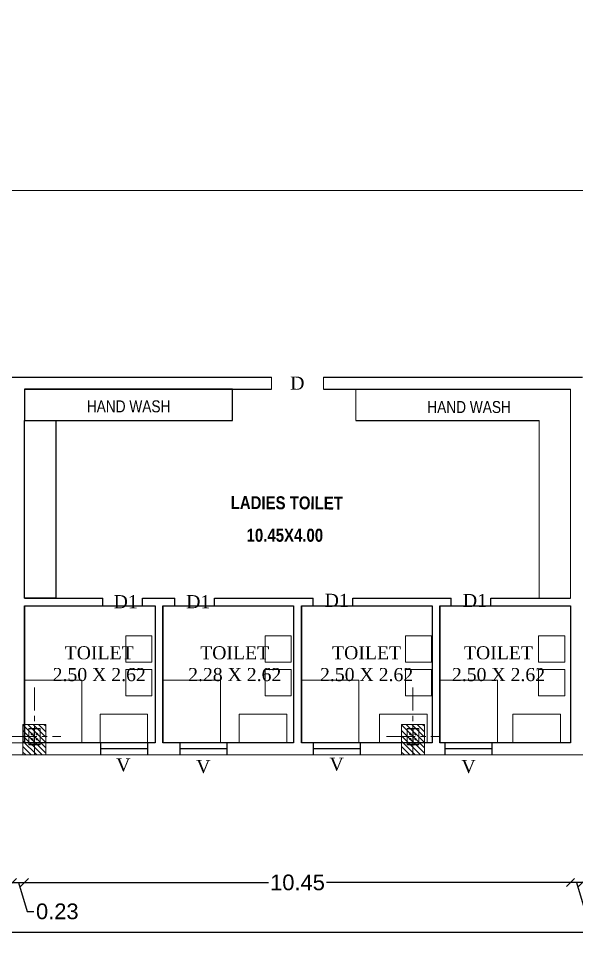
# Model space of a CAD drawing. Header units: metres. Extents: x -1560405 to -1559609, y 42907 to 43310.
# Drawn here: x -1559907.07 to -1559896.39, y 42957.04 to 42974.71 of the extents above; entities that cross this region are included whole.
import ezdxf

# ---------------------------------------------------------------- set-up
doc = ezdxf.new("R2010")
doc.units = ezdxf.units.M
doc.header["$LTSCALE"] = 750
doc.header["$MEASUREMENT"] = 0
doc.header["$PDMODE"] = 35
doc.header["$PDSIZE"] = 50
doc.linetypes.add('CENTER2', pattern=[1.125, 0.75, -0.125, 0.125, -0.125])
doc.linetypes.add('DASHED2', pattern=[9.524999999999995, 6.349999999999998, -3.174999999999998])
doc.layers.get('0').update_dxf_attribs({"lineweight": 5})
doc.layers.get('Defpoints').update_dxf_attribs({"lineweight": 0})
doc.layers.add('BLK_1_FLR_0_BLT_UP_AREA', color=1, linetype='Continuous', plot=False)
for name, color, linetype in [('BLK_1_FLR_0_CARPET_AREA', 10, 'Continuous'), ('BLK_1_FLR_0_REGULAR_ROOM_1', 117, 'Continuous'), ('BLK_1_FLR_0_URINAL', 235, 'Continuous'), ('BLK_1_FLR_0_WATER_CLOSET', 213, 'Continuous')]:
    doc.layers.add(name, color=color, linetype=linetype)
for name, color, linetype, lineweight in [('BLK_1_FLR_0_WASH', 243, 'Continuous', 5), ('BLK_1_FLR_1_SP_WC', 233, 'Continuous', 5), ('BLK_1_FLR_1_WASH', 243, 'Continuous', 5), ('grid', 253, 'Continuous', 5), ('TOILET_VENTILATION', 6, 'Continuous', 5)]:
    doc.layers.add(name, color=color, linetype=linetype, lineweight=lineweight)
doc.styles.add('2', font='swisscb.ttf', dxfattribs={"height": 0.23})
doc.styles.add('mani', font='swissc.ttf', dxfattribs={"height": 0.23})
doc.styles.get("Standard").update_dxf_attribs({"font": 'arial.ttf'})
doc.dimstyles.new('Civil mt size large', dxfattribs={"dimtxt": 0.3, "dimasz": 0.15, "dimexe": 0, "dimexo": 0, "dimgap": 0.0625, "dimtad": 0, "dimzin": 0, "dimdsep": 46, "dimtxsty": 'Standard', "dimblk": 'OBLIQUE', "dimcen": 0, "dimse1": 1, "dimse2": 1, "dimclrd": 253, "dimclrt": 7, "dimadec": 0, "dimazin": 3, "dimtfac": 1, "dimtofl": 0, "dimtmove": 1, "dimatfit": 3, "dimfxl": 0, "dimfrac": 2, "dimtolj": 1, "dimtzin": 0, "dimarcsym": 0})

# ---------------------------------------------------------------- blocks, each defined once
blk = doc.blocks.new('_Oblique')
at = {"color": 0, "linetype": 'ByBlock', "lineweight": -2}
blk.add_line((-0.5, -0.5), (0.5, 0.5), dxfattribs=at)
blk = doc.blocks.new('*D539')
at = {"color": 253, "lineweight": -2}
for p, q in [((-1559936.104211945, 42957.23255943793), (-1559882.080553387, 42957.23255943793)), ((-1559826.71409128, 42957.23255943793), (-1559880.737749839, 42957.23255943793))]:
    blk.add_line(p, q, dxfattribs=at)
at = {"layer": 'Defpoints', "color": 0}
for p in [(-1559936.104211945, 42960.62267722697, 2.114054493e-07), (-1559826.71409128, 42960.62267910361), (-1559936.104211945, 42957.23255943793)]:
    blk.add_point(p, dxfattribs=at)
at = {"color": 253, "lineweight": -2, "xscale": 0.15, "yscale": 0.15, "zscale": 0.15, "rotation": 180}
blk.add_blockref('_Oblique', (-1559936.104211945, 42957.23255943793), dxfattribs=at)
at = {"color": 253, "lineweight": -2, "xscale": 0.15, "yscale": 0.15, "zscale": 0.15}
blk.add_blockref('_Oblique', (-1559826.71409128, 42957.23255943793), dxfattribs=at)
at = {"color": 7, "insert": (-1559881.409151613, 42957.23255943793), "char_height": 0.3, "attachment_point": 5}
blk.add_mtext('\\A1;109.39', dxfattribs=at)
blk = doc.blocks.new('*D540')
at = {"color": 253, "lineweight": -2}
for p, q in [((-1559896.273939236, 42958.18336155897), (-1559896.503939237, 42958.18336155897)), ((-1559896.388939236, 42958.18336155897), (-1559896.222867443, 42957.62978891232)), ((-1559896.222867443, 42957.62978891232), (-1559896.097867443, 42957.62978891232))]:
    blk.add_line(p, q, dxfattribs=at)
at = {"layer": 'Defpoints', "color": 0}
for p in [(-1559896.503939237, 42960.85267910395, 23.6013375), (-1559896.273939236, 42960.85267910395), (-1559896.503939237, 42958.18336155897)]:
    blk.add_point(p, dxfattribs=at)
at = {"color": 253, "lineweight": -2, "xscale": 0.15, "yscale": 0.15, "zscale": 0.15, "rotation": 180}
blk.add_blockref('_Oblique', (-1559896.503939237, 42958.18336155897), dxfattribs=at)
at = {"color": 253, "lineweight": -2, "xscale": 0.15, "yscale": 0.15, "zscale": 0.15}
blk.add_blockref('_Oblique', (-1559896.273939236, 42958.18336155897), dxfattribs=at)
at = {"color": 7, "insert": (-1559895.645735792, 42957.62978891232), "char_height": 0.3, "attachment_point": 5}
blk.add_mtext('\\A1;0.23', dxfattribs=at)
blk = doc.blocks.new('*D541')
at = {"color": 253, "lineweight": -2}
for p, q in [((-1559907.183939237, 42958.18336155897), (-1559906.953939237, 42958.18336155897)), ((-1559907.068939237, 42958.18336155897), (-1559906.902867443, 42957.62978891232)), ((-1559906.902867443, 42957.62978891232), (-1559906.777867442, 42957.62978891232))]:
    blk.add_line(p, q, dxfattribs=at)
at = {"layer": 'Defpoints', "color": 0}
for p in [(-1559907.183939237, 42962.03057018622), (-1559906.953939237, 42962.03057018622, 23.60133750000006), (-1559906.953939237, 42958.18336155897)]:
    blk.add_point(p, dxfattribs=at)
at = {"color": 253, "lineweight": -2, "xscale": 0.15, "yscale": 0.15, "zscale": 0.15, "rotation": 180}
blk.add_blockref('_Oblique', (-1559907.183939237, 42958.18336155897), dxfattribs=at)
at = {"color": 253, "lineweight": -2, "xscale": 0.15, "yscale": 0.15, "zscale": 0.15}
blk.add_blockref('_Oblique', (-1559906.953939237, 42958.18336155897), dxfattribs=at)
at = {"color": 7, "insert": (-1559906.325735792, 42957.62978891232), "char_height": 0.3, "attachment_point": 5}
blk.add_mtext('\\A1;0.23', dxfattribs=at)
blk = doc.blocks.new('*D544')
at = {"color": 253, "lineweight": -2}
for p, q in [((-1559906.953939237, 42958.18336155897), (-1559902.284617954, 42958.18336155897)), ((-1559896.503939237, 42958.18336155897), (-1559901.173260519, 42958.18336155897))]:
    blk.add_line(p, q, dxfattribs=at)
at = {"layer": 'Defpoints', "color": 0}
for p in [(-1559906.953939237, 42962.16267910395, 23.6013375), (-1559896.503939237, 42960.85267910395, 23.6013375), (-1559906.953939237, 42958.18336155897)]:
    blk.add_point(p, dxfattribs=at)
at = {"color": 253, "lineweight": -2, "xscale": 0.15, "yscale": 0.15, "zscale": 0.15, "rotation": 180}
blk.add_blockref('_Oblique', (-1559906.953939237, 42958.18336155897), dxfattribs=at)
at = {"color": 253, "lineweight": -2, "xscale": 0.15, "yscale": 0.15, "zscale": 0.15}
blk.add_blockref('_Oblique', (-1559896.503939237, 42958.18336155897), dxfattribs=at)
at = {"color": 7, "insert": (-1559901.728939236, 42958.18336155897), "char_height": 0.3, "attachment_point": 5}
blk.add_mtext('\\A1;10.45', dxfattribs=at)
blk = doc.blocks.new('Z$W@#459304DB')
for p, q in [((44.00044568651355, 22.00004665751476), (0.000445686513558, 22.00004665751476)), ((22.00044568651356, 4.66575147584e-05), (22.00044568651356, 44.00004665751475))]:
    blk.add_line(p, q)
blk.add_circle((22.00044568651356, 22.00004665751476), 11)
blk = doc.blocks.new('Z$W@#47CD4689')
at = {"color": 1}
for points in [[(-209.9996001955588, 0.0002332873409614), (-209.9996001955588, 225.000233287341), (-199.9996001955587, 225.000233287341), (-199.9996001955587, 0.0002332873409614)], [(-209.9996001955588, 225.000233287341), (110.0003998044412, 225.000233287341), (110.0003998044412, 0.0002332873409614), (-209.9996001955588, 0.0002332873409614)], [(110.0003998044412, 0.0002332873409614), (110.0003998044412, 225.000233287341), (100.0003998044412, 225.000233287341), (100.0003998044412, 0.0002332873409614)], [(-199.9996001955587, 110.0002332873409), (100.0003998044412, 110.0002332873409), (100.0003998044412, 115.0002332873409), (-199.9996001955587, 115.0002332873409)]]:
    blk.add_lwpolyline(points, close=True, dxfattribs=at)
at = {"layer": 'grid', "linetype": 'CENTER2'}
for points in [[(-49.99960019555874, -404.2069233772926), (-49.99960019555874, 629.2073899519746)], [(-409.9996001955586, 112.5002332873409), (915.4455483693164, 112.5002332873409)]]:
    blk.add_lwpolyline(points, dxfattribs=at)
for p in [(-122.0000458820723, 140.5001866298262), (-22.0000458820723, 140.5001866298262), (-122.0000458820723, 40.5001866298262), (-22.0000458820723, 40.5001866298262)]:
    blk.add_blockref('Z$W@#459304DB', p)

msp = doc.modelspace()

# ---------------------------------------------------------------- hatches: boundary and pattern name
at = {"linetype": 'Continuous'}
h = msp.add_hatch(dxfattribs=at)
h.set_pattern_fill('ANSI31', scale=0.5849999999999999, angle=-90.00000000000027)
h.set_pattern_definition([(314.9999999999997, (-1558521.904805779, 45782.80780934493), (0.0517071833742665, 0.0517071833742661), [])])
h.paths.add_polyline_path([(-1559906.982549504, 42961.20767910397), (-1559906.982549504, 42960.62267910395), (-1559906.543799504, 42960.62267910395), (-1559906.543799504, 42961.20767910397)])
h = msp.add_hatch(dxfattribs=at)
h.set_pattern_fill('ANSI31', scale=0.5849999999999999, angle=-90.00000000000027)
h.set_pattern_definition([(314.9999999999997, (-1558514.660798214, 45782.80780934493), (0.0517071833742665, 0.0517071833742661), [])])
h.paths.add_polyline_path([(-1559899.738541939, 42961.20767910397), (-1559899.738541939, 42960.62267910395), (-1559899.299791939, 42960.62267910395), (-1559899.299791939, 42961.20767910397)])

# ---------------------------------------------------------------- linework, layer by layer
at = {"color": 7, "linetype": 'DASHED2'}
msp.add_line((-1559821.888341308, 42971.41624904439, 2.114054493e-07), (-1559939.439920617, 42971.41624887292, 2.114054493e-07), dxfattribs=at)
at = {"color": 7, "lineweight": -3}
for p, q in [((-1559911.908939237, 42967.8510541041, 23.6013375), (-1559902.228939236, 42967.8510541041, 23.6013375)), ((-1559901.228939236, 42967.8510541041, 23.6013375), (-1559896.273939236, 42967.8510541041, 23.6013375)), ((-1559906.953939237, 42967.62105410411, 23.6013375), (-1559902.228939236, 42967.62105410411, 23.6013375)), ((-1559901.228939236, 42967.62105410411, 23.6013375), (-1559896.503939237, 42967.62105410411, 23.6013375)), ((-1559906.353939237, 42967.0210541041, 23.6013375), (-1559902.97568056, 42967.0210541041, 23.6013375)), ((-1559900.612243675, 42967.0210541041, 23.6013375), (-1559897.103939237, 42967.0210541041, 23.6013375)), ((-1559906.953939237, 42963.62267910395, 23.6013375), (-1559905.455276649, 42963.62267910395, 23.6013375)), ((-1559905.455276649, 42963.47267910395, 23.6013375), (-1559905.455276649, 42963.62267910395, 23.6013375)), ((-1559904.695276649, 42963.62267910395, 23.6013375), (-1559904.078030141, 42963.62267910395, 23.6013375)), ((-1559904.695276649, 42963.47267910395, 23.6013375), (-1559904.695276649, 42963.62267910395, 23.6013375)), ((-1559904.078030141, 42963.47267910395, 23.6013375), (-1559904.078030141, 42963.62267910395, 23.6013375)), ((-1559903.318030141, 42963.62267910395, 23.6013375), (-1559901.432285276, 42963.62267910395, 23.6013375)), ((-1559903.318030141, 42963.47267910395, 23.6013375), (-1559903.318030141, 42963.62267910395, 23.6013375)), ((-1559901.432285276, 42963.47267910395, 23.6013375), (-1559901.432285276, 42963.62267910395, 23.6013375)), ((-1559900.672285276, 42963.62267910395, 23.6013375), (-1559898.788938814, 42963.62267910395, 23.6013375)), ((-1559900.672285276, 42963.47267910395, 23.6013375), (-1559900.672285276, 42963.62267910395, 23.6013375)), ((-1559898.788938814, 42963.47267910395, 23.6013375), (-1559898.788938814, 42963.62267910395, 23.6013375)), ((-1559898.028938814, 42963.62267910395, 23.6013375), (-1559896.503939237, 42963.62267910395, 23.6013375)), ((-1559898.028938814, 42963.47267910395, 23.6013375), (-1559898.028938814, 42963.62267910395, 23.6013375)), ((-1559906.953939237, 42963.47267910395, 23.6013375), (-1559905.455276649, 42963.47267910395, 23.6013375)), ((-1559906.953939237, 42963.47267910395, 23.6013375), (-1559906.953939237, 42960.85267910395, 23.6013375)), ((-1559904.695276649, 42963.47267910395, 23.6013375), (-1559904.453939236, 42963.47267910395, 23.6013375)), ((-1559904.453939236, 42963.47267910395, 23.6013375), (-1559904.453939236, 42960.85267910395, 23.6013375)), ((-1559904.303939237, 42963.47267910395, 23.6013375), (-1559904.078030141, 42963.47267910395, 23.6013375)), ((-1559904.303939237, 42963.47267910395, 23.6013375), (-1559904.303939237, 42960.85267910395, 23.6013375)), ((-1559903.318030141, 42963.47267910395, 23.6013375), (-1559901.803939237, 42963.47267910395, 23.6013375)), ((-1559901.803939237, 42963.47267910395, 23.6013375), (-1559901.803939237, 42960.85267910395, 23.6013375)), ((-1559901.653939236, 42963.47267910395, 23.6013375), (-1559901.432285276, 42963.47267910395, 23.6013375)), ((-1559901.653939236, 42963.47267910395, 23.6013375), (-1559901.653939236, 42960.85267910395, 23.6013375)), ((-1559900.672285276, 42963.47267910395, 23.6013375), (-1559899.153939236, 42963.47267910395, 23.6013375)), ((-1559899.153939236, 42963.47267910395, 23.6013375), (-1559899.153939236, 42960.85267910395, 23.6013375)), ((-1559899.003939237, 42963.47267910395, 23.6013375), (-1559898.788938814, 42963.47267910395, 23.6013375)), ((-1559899.003939237, 42963.47267910395, 23.6013375), (-1559899.003939237, 42960.85267910395, 23.6013375)), ((-1559898.028938814, 42963.47267910395, 23.6013375), (-1559896.503939237, 42963.47267910395, 23.6013375)), ((-1559905.49689713, 42960.85267910395, 23.6013375), (-1559905.49689713, 42960.62267910395, 23.6013375)), ((-1559904.59689713, 42960.85267910395, 23.6013375), (-1559904.59689713, 42960.62267910395, 23.6013375)), ((-1559903.980764127, 42960.85267910395, 23.6013375), (-1559903.980764127, 42960.62267910395, 23.6013375)), ((-1559903.080764127, 42960.85267910395, 23.6013375), (-1559903.080764127, 42960.62267910395, 23.6013375)), ((-1559901.431748449, 42960.85267910395, 23.6013375), (-1559901.431748449, 42960.62267910395, 23.6013375)), ((-1559900.531748449, 42960.85267910395, 23.6013375), (-1559900.531748449, 42960.62267910395, 23.6013375)), ((-1559898.911554133, 42960.85267910395, 23.6013375), (-1559898.911554133, 42960.62267910395, 23.6013375)), ((-1559898.011554134, 42960.85267910395, 23.6013375), (-1559898.011554134, 42960.62267910395, 23.6013375)), ((-1559904.59689713, 42960.73767910395, 23.6013375), (-1559905.49689713, 42960.73767910395, 23.6013375)), ((-1559903.080764127, 42960.73767910395, 23.6013375), (-1559903.980764127, 42960.73767910395, 23.6013375)), ((-1559900.531748449, 42960.73767910395, 23.6013375), (-1559901.431748449, 42960.73767910395, 23.6013375)), ((-1559898.011554134, 42960.73767910395, 23.6013375), (-1559898.911554133, 42960.73767910395, 23.6013375))]:
    msp.add_line(p, q, dxfattribs=at)
at = {"color": 7}
for p, q in [((-1559902.228939236, 42967.62105410411, 23.6013375), (-1559902.228939236, 42967.8510541041, 23.6013375)), ((-1559901.228939236, 42967.62105410411, 23.6013375), (-1559901.228939236, 42967.8510541041, 23.6013375)), ((-1559906.953939237, 42963.62267910395, 23.6013375), (-1559906.953939237, 42967.62105410411, 23.6013375)), ((-1559902.97568056, 42967.62105410411, 23.6013375), (-1559902.97568056, 42967.0210541041, 23.6013375)), ((-1559900.612243675, 42967.62105410411, 23.6013375), (-1559900.612243675, 42967.0210541041, 23.6013375)), ((-1559896.503939237, 42967.62105410411, 23.6013375), (-1559896.503939237, 42963.62267910395, 23.6013375)), ((-1559906.353939237, 42963.62267910395, 23.6013375), (-1559906.353939237, 42967.0210541041, 23.6013375)), ((-1559896.503939237, 42963.47267910395, 23.6013375), (-1559896.503939237, 42960.85267910395, 23.6013375))]:
    msp.add_line(p, q, dxfattribs=at)
msp.add_lwpolyline([(-1559936.104204768, 42960.62267910395), (-1559936.104204768, 43111.547598003), (-1559826.71409128, 43111.547598003), (-1559826.714204768, 42960.62267910395)], close=True, dxfattribs=at)
at = {"color": 7, "elevation": 23.6013375}
for points in [[(-1559897.103939237, 42967.0210541041), (-1559897.103939237, 42963.62267910395)], [(-1559899.153939236, 42960.85267910395), (-1559901.653939236, 42960.85267910395)]]:
    msp.add_lwpolyline(points, dxfattribs=at)
at = {"color": 7, "linetype": 'Continuous', "elevation": 94.40535}
for points in [[(-1559906.543799504, 42961.20767910397), (-1559906.543799504, 42960.62267910395), (-1559906.982549504, 42960.62267910395), (-1559906.982549504, 42961.20767910397)], [(-1559899.299791939, 42961.20767910397), (-1559899.299791939, 42960.62267910395), (-1559899.738541939, 42960.62267910395), (-1559899.738541939, 42961.20767910397)]]:
    msp.add_lwpolyline(points, close=True, dxfattribs=at)
at = {"color": 7}
for points in [[(-1559904.453939236, 42960.85267910395), (-1559909.683939237, 42960.85267910395)], [(-1559901.803939237, 42960.85267910395), (-1559904.303939237, 42960.85267910395)], [(-1559899.153939236, 42960.85267910395), (-1559901.653939236, 42960.85267910395)], [(-1559896.503939237, 42960.85267910395), (-1559899.003939237, 42960.85267910395)]]:
    msp.add_lwpolyline(points, dxfattribs=at)
at = {"layer": 'BLK_1_FLR_0_BLT_UP_AREA', "color": 45, "const_width": 0.01}
msp.add_lwpolyline([(-1559936.104204768, 42960.62267910361), (-1559826.71409128, 42960.62267910365), (-1559826.71409128, 43111.54759814397), (-1559936.104204768, 43111.5475981439)], close=True, dxfattribs=at)
at = {"layer": 'BLK_1_FLR_0_CARPET_AREA', "color": 46, "const_width": 0.001}
msp.add_lwpolyline([(-1559921.369251793, 42960.85267924484), (-1559921.370063548, 42965.35263765713), (-1559917.640063613, 42965.35331051817), (-1559917.640063612, 42967.85105424502), (-1559896.273939236, 42967.85105424502), (-1559896.273939236, 42960.85267924484), (-1559826.944204595, 42960.85267924484), (-1559826.944204595, 43111.31759814388), (-1559935.874204768, 43111.31759814388), (-1559935.874204768, 42960.85267924484), (-1559921.369251793, 42960.85267924484)], close=True, dxfattribs=at)
at = {"layer": 'BLK_1_FLR_0_REGULAR_ROOM_1', "color": 4, "const_width": 0.001, "elevation": 2.114054493e-07}
msp.add_lwpolyline([(-1559921.369364935, 42960.85267924484), (-1559921.37017669, 42965.35263765713), (-1559917.640176755, 42965.35331051817), (-1559917.640176754, 42967.85105424502), (-1559896.274052378, 42967.85105424502), (-1559896.274052378, 42960.85267924484), (-1559826.944317736, 42960.85267924484), (-1559826.944317736, 43111.31759814388), (-1559935.87431791, 43111.31759814388), (-1559935.87431791, 42960.85267924484), (-1559921.369364935, 42960.85267924484)], close=True, dxfattribs=at)
at = {"layer": 'BLK_1_FLR_0_URINAL', "color": 235, "elevation": 23.6013375}
for points in [[(-1559906.954052378, 42967.02105424501), (-1559902.975793702, 42967.02105424501), (-1559902.975793702, 42967.621054245), (-1559906.954052378, 42967.62105424501)], [(-1559906.954052378, 42967.02105424501), (-1559906.354052378, 42967.02105424501), (-1559906.354052378, 42963.62267924484), (-1559906.954052378, 42963.62267924484)]]:
    msp.add_lwpolyline(points, close=True, dxfattribs=at)
at = {"layer": 'BLK_1_FLR_0_WASH', "color": 60, "elevation": 23.6013375}
msp.add_lwpolyline([(-1559906.954052378, 42960.85267924484), (-1559906.954052378, 42962.05186287373), (-1559905.854144182, 42962.05186287373), (-1559905.854144182, 42960.85267924484)], close=True, dxfattribs=at)
at = {"layer": 'BLK_1_FLR_0_WASH', "color": 60}
for points in [[(-1559904.304052378, 42960.85267924484), (-1559904.304052378, 42962.05186287373), (-1559903.204144182, 42962.05186287373), (-1559903.204144182, 42960.85267924484)], [(-1559901.654052378, 42960.85267924484), (-1559901.654052378, 42962.05186287373), (-1559900.554144182, 42962.05186287373), (-1559900.554144182, 42960.85267924484)], [(-1559899.004052378, 42960.85267924484), (-1559899.004052378, 42962.05186287373), (-1559897.904144182, 42962.05186287373), (-1559897.904144182, 42960.85267924484)]]:
    msp.add_lwpolyline(points, close=True, dxfattribs=at)
at = {"layer": 'BLK_1_FLR_0_WATER_CLOSET', "color": 1, "ltscale": 400, "elevation": 23.6013375}
msp.add_lwpolyline([(-1559906.954052379, 42960.85267924484), (-1559906.954052379, 42963.47267924485), (-1559904.454052379, 42963.47267924485), (-1559904.454052379, 42960.85267924484)], close=True, dxfattribs=at)
at = {"layer": 'BLK_1_FLR_0_WATER_CLOSET', "color": 1, "ltscale": 400}
for points in [[(-1559904.304052379, 42960.85267924484), (-1559904.304052379, 42963.47267924485), (-1559901.804052378, 42963.47267924485), (-1559901.804052378, 42960.85267924484)], [(-1559901.654052378, 42960.85267924484), (-1559901.654052378, 42963.47267924485), (-1559899.154052378, 42963.47267924485), (-1559899.154052378, 42960.85267924484)], [(-1559899.004052379, 42960.85267924484), (-1559899.004052379, 42963.47267924485), (-1559896.504052378, 42963.47267924485), (-1559896.504052378, 42960.85267924484)]]:
    msp.add_lwpolyline(points, close=True, dxfattribs=at)
at = {"layer": 'BLK_1_FLR_1_SP_WC', "color": 233, "elevation": 23.60133750003297}
msp.add_lwpolyline([(-1559905.015188839, 42962.89858318534), (-1559904.515188839, 42962.89858318534), (-1559904.515188839, 42962.39858318527), (-1559905.015188839, 42962.39858318534)], close=True, dxfattribs=at)
at = {"layer": 'BLK_1_FLR_1_SP_WC', "color": 233}
for points in [[(-1559902.350336021, 42962.89858334586), (-1559901.850336021, 42962.89858334586), (-1559901.850336021, 42962.39858334581), (-1559902.350336021, 42962.39858334587)], [(-1559899.664919686, 42962.89858334586), (-1559899.164919686, 42962.89858334586), (-1559899.164919686, 42962.39858334581), (-1559899.664919686, 42962.39858334587)], [(-1559897.114733337, 42962.89858334586), (-1559896.614733337, 42962.89858334586), (-1559896.614733337, 42962.39858334581), (-1559897.114733337, 42962.39858334587)]]:
    msp.add_lwpolyline(points, close=True, dxfattribs=at)
at = {"layer": 'BLK_1_FLR_1_WASH', "color": 56, "elevation": 23.60133750003297}
msp.add_lwpolyline([(-1559905.015188839, 42962.25454511621), (-1559904.515188839, 42962.25454511621), (-1559904.515188839, 42961.75454511615), (-1559905.015188839, 42961.75454511619)], close=True, dxfattribs=at)
at = {"layer": 'BLK_1_FLR_1_WASH', "color": 56}
for points in [[(-1559902.35033602, 42962.25454527674), (-1559901.85033602, 42962.25454527674), (-1559901.85033602, 42961.75454527669), (-1559902.35033602, 42961.75454527673)], [(-1559899.664919685, 42962.25454527674), (-1559899.164919685, 42962.25454527674), (-1559899.164919685, 42961.75454527669), (-1559899.664919685, 42961.75454527673)], [(-1559897.114733337, 42962.25454527674), (-1559896.614733337, 42962.25454527674), (-1559896.614733337, 42961.75454527669), (-1559897.114733337, 42961.75454527673)]]:
    msp.add_lwpolyline(points, close=True, dxfattribs=at)
at = {"layer": 'TOILET_VENTILATION', "color": 6, "elevation": 23.60133750003297}
msp.add_lwpolyline([(-1559904.597189093, 42961.40455697677), (-1559904.596897403, 42960.85319400662), (-1559905.507043248, 42960.85267924484), (-1559905.507334938, 42961.40404221569)], close=True, dxfattribs=at)
at = {"layer": 'TOILET_VENTILATION', "color": 6}
for points in [[(-1559901.932336274, 42961.40455713731), (-1559901.932044584, 42960.85319416715), (-1559902.842190429, 42960.85267940538), (-1559902.842482119, 42961.40404237623)], [(-1559899.24691994, 42961.40455713731), (-1559899.246628249, 42960.85319416715), (-1559900.156774095, 42960.85267940538), (-1559900.157065785, 42961.40404237623)], [(-1559896.696733591, 42961.40455713731), (-1559896.696441901, 42960.85319416715), (-1559897.606587746, 42960.85267940538), (-1559897.606879436, 42961.40404237623)]]:
    msp.add_lwpolyline(points, close=True, dxfattribs=at)

# ---------------------------------------------------------------- block references
at = {"color": 7, "xscale": -0.000975, "yscale": 0.000975, "zscale": 0.000975, "rotation": 270}
for p in [(-1559906.872975373, 42961.02242885508), (-1559899.628967808, 42961.02242885508)]:
    msp.add_blockref('Z$W@#47CD4689', p, dxfattribs=at)

# ---------------------------------------------------------------- texts
at = {"color": 7, "style": 'mani'}
for p in [(-1559905.760837463, 42967.17577325717, -59.00586104466361), (-1559899.245281183, 42967.16305525728, -59.00586104466361)]:
    msp.add_text('HAND WASH', height=0.2286, dxfattribs=at).set_placement(p)
at = {"color": 7, "lineweight": -3, "extrusion": (-0.0006237302608442, -0.1298408126471195, 0.9915346561425362), "style": '2'}
msp.add_text('LADIES TOILET ', height=0.25, dxfattribs=at).set_placement((-1560091.404467508, 35174.22971571801, -4582.292611252663))
at = {"color": 7, "lineweight": -3, "char_height": 0.25, "attachment_point": 1, "style": '2'}
for s, width, insert in [('{\\fTimes New Roman|b0|i0|c0|p18;D}', 0.8043739718850702, (-1559901.868819593, 42967.85859156662)), ('{\\fTimes New Roman|b0|i0|c0|p18;D1}', 0.8043739718850702, (-1559905.248012888, 42963.67943082535)), ('{\\fTimes New Roman|b0|i0|c0|p18;D1}', 0.8043739718850702, (-1559903.859201419, 42963.67943082535)), ('{\\fTimes New Roman|b0|i0|c0|p18;D1}', 0.8043739718850702, (-1559901.208403092, 42963.70517540658)), ('{\\fTimes New Roman|b0|i0|c0|p18;D1}', 0.8043739718850702, (-1559898.563822065, 42963.70109194102)), ('{\\fTimes New Roman|b0|i0|c0|p18;\\W6.27432; \\W1;TOILET\\P{\\W3.842679; }2.50 X 2.62}', 2.429146359747392, (-1559906.777624312, 42962.70228371661)), ('{\\fTimes New Roman|b0|i0|c0|p18;\\W6.27432; \\W1;TOILET\\P{\\W3.842679; }2.28 X 2.62}', 2.429146359747392, (-1559904.184399, 42962.70228371661)), ('{\\fTimes New Roman|b0|i0|c0|p18;\\W6.27432; \\W1;TOILET\\P{\\W3.842679; }2.50 X 2.62}', 2.429146359747392, (-1559901.660336167, 42962.70228371661)), ('{\\fTimes New Roman|b0|i0|c0|p18;\\W6.27432; \\W1;TOILET\\P{\\W3.842679; }2.50 X 2.62}', 2.429146359747392, (-1559899.136259965, 42962.70228371661)), ('{\\fTimes New Roman|b0|i0|c0|p18;V}', 0.8043739718850702, (-1559905.198589871, 42960.55583302632)), ('{\\fTimes New Roman|b0|i0|c0|p18;V}', 0.8043739718850702, (-1559903.667190396, 42960.52640627538)), ('{\\fTimes New Roman|b0|i0|c0|p18;V}', 0.8043739718850702, (-1559901.116042254, 42960.57111881256)), ('{\\fTimes New Roman|b0|i0|c0|p18;V}', 0.8043739718850702, (-1559898.591325485, 42960.52697868616))]:
    msp.add_mtext_dynamic_manual_height_columns(s, width=width, gutter_width=1.75, heights=[0], dxfattribs=dict(at, insert=insert))
at = {"color": 7, "lineweight": -3, "insert": (-1559902.703565286, 42964.95036041697), "char_height": 0.25, "width": 2.429146359747392, "attachment_point": 1, "style": '2'}
msp.add_mtext('10.45X4.00', dxfattribs=at)

# ---------------------------------------------------------------- dimensions: what is measured, and where the dimension line sits
at = {"color": 7}
for base, p1, p2, picture, middle in [((-1559906.953939237, 42958.18336155897), (-1559896.503939237, 42960.85267910395, 23.6013375), (-1559906.953939237, 42962.16267910395, 23.6013375), '*D544', (-1559901.728939236, 42958.18336155897)), ((-1559906.953939237, 42958.18336155897), (-1559907.183939237, 42962.03057018622), (-1559906.953939237, 42962.03057018622, 23.60133750000006), '*D541', (-1559906.715367443, 42957.62978891232)), ((-1559896.503939237, 42958.18336155897), (-1559896.273939236, 42960.85267910395), (-1559896.503939237, 42960.85267910395, 23.6013375), '*D540', (-1559896.035367443, 42957.62978891232)), ((-1559936.104211945, 42957.23255943793), (-1559826.71409128, 42960.62267910361), (-1559936.104211945, 42960.62267722697, 2.114054493e-07), '*D539', (-1559881.409151613, 42957.23255943793))]:
    dim = msp.add_linear_dim(base=base, p1=p1, p2=p2, dimstyle='Civil mt size large', dxfattribs=at)
    dim.commit()
    dim.dimension.update_dxf_attribs({"geometry": picture, "text_midpoint": middle})

doc.saveas('drawing.dxf')
